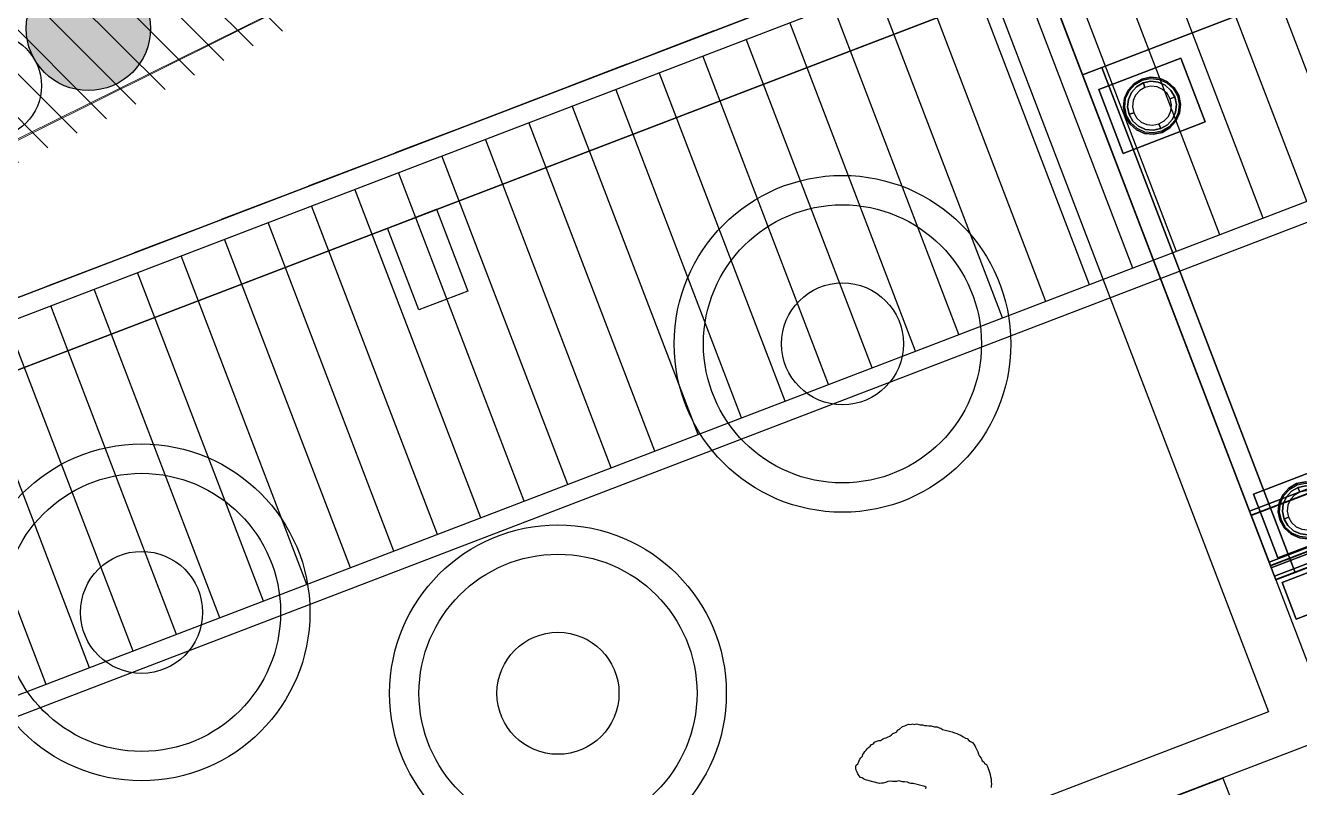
# Model space of a CAD drawing. Header units: millimetres. Extents: x 8159 to 14952, y 6817 to 11888.
# Drawn here: x 9388.5 to 9518.9, y 8596.1 to 8674 of the extents above; entities that cross this region are included whole.
import ezdxf

# ---------------------------------------------------------------- set-up
doc = ezdxf.new("R2010")
doc.units = ezdxf.units.MM
doc.header["$LTSCALE"] = 5
doc.linetypes.add('DASHED', pattern=[19.049999999999997, 12.7, -6.35])
for name, color, linetype in [('200-EquipBorder-2d', 9, 'Continuous'), ('200-EquipInternal-2d', 252, 'Continuous'), ('200-EquipSteel-3d', 9, 'Continuous'), ('600-User-2D', 7, 'Continuous'), ('MUTFAK SU TESİSAT PLANI', 150, 'Continuous')]:
    doc.layers.add(name, color=color, linetype=linetype)
doc.layers.add('200-InsPoint-3D', color=3, linetype='Continuous', plot=False)
for name, color, linetype, lineweight in [('3-YANGIN-DOLABI', 7, 'Continuous', 0), ('A-DUVAR', 5, 'Continuous', 18), ('anted', 10, 'Continuous', 0), ('FIBROBETON', 1, 'Continuous', 18), ('kesit', 7, 'Continuous', 0), ('SİYAH', 253, 'Continuous', 5), ('YAZI', 250, 'Continuous', 30)]:
    doc.layers.add(name, color=color, linetype=linetype, lineweight=lineweight)

# ---------------------------------------------------------------- blocks, each defined once
blk = doc.blocks.new('A$C23C11219')
at = {"layer": 'FIBROBETON'}
blk.add_lwpolyline([(4170.990747755426, 707.80850754319), (4330.647340640495, -537.5282950992986, 0.0791181024765921), (6057.442217657468, 175.6914482803604), (5734.14981339181, 708.9886360769177, 0.2883040703584448), (5090.272659662144, 1000.52753596257, -0.0322071867154459)], format="xyb", close=True, dxfattribs=at)
blk.add_lwpolyline([(5230.127074738279, -294.657206241347, 0.0197769569985368), (5660.436946877851, -97.53948141619915, 0.0197769569985368)], format="xyb", dxfattribs=at)
blk = doc.blocks.new('ELECTROLUX-MC-CRUSCOTTO400')
at = {"layer": '200-EquipBorder-2d'}
for p, q in [((0, 1.818989403545856e-12), (4.547473508864641e-13, -75.00000000000011)), ((400, 1.818989403545856e-12), (400, -75.00000000000011)), ((4.547473508864641e-13, -75.00000000000011), (400, -75.00000000000011))]:
    blk.add_line(p, q, dxfattribs=at)
at = {"layer": '200-EquipSteel-3d'}
for points in [[(0, -55.83416219630817, 654.4063193853654), (0, 0, 660.5434879999993), (400, 0, 660.5434879999993), (400, -55.83416219630817, 654.4063193853654)], [(0, 0, 660.5434879999993), (0, -4.18367562815547e-11, 900), (400, -4.18367562815547e-11, 900), (400, 0, 660.5434879999993)], [(0, -4.18367562815547e-11, 900), (0, -62, 900), (400, -62, 900), (400, -4.18367562815547e-11, 900)], [(0, -4.32163260616835, 810.2592501874678), (0, -59.37208925462801, 692.2032239160926), (400, -59.37208925462801, 692.2032239160926), (400, -4.32163260616835, 810.2592501874678)], [(0, -71.19238300000143, 877.8076169999986), (0, -4.819641000000047, 813.0835569999999), (400, -4.819641000000047, 813.0835569999999), (400, -71.19238300000143, 877.8076169999986)], [(0, -59.70001199999933, 690.7240599999986), (0, -59.70001199999933, 657.8871459999991), (400, -59.70001199999933, 657.8871459999991), (400, -59.70001199999933, 690.7240599999986)], [(0, -74.75020401453799, 884.463828696431), (0, -71.19238300000143, 877.8076169999986), (400, -71.19238300000143, 877.8076169999986), (400, -74.75020401453799, 884.463828696431)]]:
    blk.add_3dface(points, dxfattribs=at)
for points, invisible_edges in [([(0, -4.115606961040839, 811.7516387437452), (0, -4.101367284163189, 810.9892576476772), (400, -4.101367284163189, 810.9892576476772), (400, -4.115606961040839, 811.7516387437452)], 10), ([(0, -4.101367284163189, 810.9892576476772), (0, -4.32163260616835, 810.2592501874678), (400, -4.32163260616835, 810.2592501874678), (400, -4.101367284163189, 810.9892576476772)], 8), ([(0, -4.36297915197315, 812.472911717863), (0, -4.115606961040839, 811.7516387437452), (400, -4.115606961040839, 811.7516387437452), (400, -4.36297915197315, 812.472911717863)], 10), ([(0, -4.819641000000047, 813.0835569999999), (0, -4.36297915197315, 812.472911717863), (400, -4.36297915197315, 812.472911717863), (400, -4.819641000000047, 813.0835569999999)], 2), ([(0, -57.28157134959497, 654.5584481504933), (0, -55.83416219630817, 654.4063193853654), (400, -55.83416219630817, 654.4063193853654), (400, -57.28157134959497, 654.5584481504933)], 8), ([(0, -58.54196905416177, 655.2861390495161), (0, -57.28157134959497, 654.5584481504933), (400, -57.28157134959497, 654.5584481504933), (400, -58.54196905416177, 655.2861390495161)], 10), ([(0, -59.39742108311407, 656.46356770738), (0, -58.54196905416177, 655.2861390495161), (400, -58.54196905416177, 655.2861390495161), (400, -59.39742108311407, 656.46356770738)], 10), ([(0, -59.37208925462801, 692.2032239160926), (0, -59.51426750592418, 691.8490981443324), (400, -59.51426750592418, 691.8490981443324), (400, -59.37208925462801, 692.2032239160926)], 2), ([(0, -59.70001199999933, 657.8871459999991), (0, -59.39742108311407, 656.46356770738), (400, -59.39742108311407, 656.46356770738), (400, -59.70001199999933, 657.8871459999991)], 2), ([(0, -59.51426750592418, 691.8490981443324), (0, -59.61704809653997, 691.4815986646606), (400, -59.61704809653997, 691.4815986646606), (400, -59.51426750592418, 691.8490981443324)], 10), ([(0, -59.61704809653997, 691.4815986646606), (0, -59.67920923819781, 691.1050940699554), (400, -59.67920923819781, 691.1050940699554), (400, -59.61704809653997, 691.4815986646606)], 10), ([(0, -59.67920923819781, 691.1050940699554), (0, -59.70001199999933, 690.7240599999986), (400, -59.70001199999933, 690.7240599999986), (400, -59.67920923819781, 691.1050940699554)], 8), ([(0, -62, 900), (0, -69.22241128422957, 897.8091052602566), (400, -69.22241128422957, 897.8091052602566), (400, -62, 900)], 2), ([(0, -69.22241128422957, 897.8091052602566), (0, -74.0104305547053, 891.974885862192), (400, -74.0104305547053, 891.974885862192), (400, -69.22241128422957, 897.8091052602566)], 10), ([(0, -74.0104305547053, 891.974885862192), (0, -74.75020401453799, 884.463828696431), (400, -74.75020401453799, 884.463828696431), (400, -74.0104305547053, 891.974885862192)], 8)]:
    blk.add_3dface(points, dxfattribs=dict(at, invisible_edges=invisible_edges))
at = {"layer": '200-InsPoint-3D'}
for p in [(4.547473508864641e-13, -75.00000000000011), (400, -75.00000000000011)]:
    blk.add_point(p, dxfattribs=at)
blk = doc.blocks.new('ELECTROLUX-MC7-WORKTOP-400')
at = {"layer": '200-EquipSteel-3d'}
blk.add_3dface([(400, -80.49999999999932, 900), (0, -80.50000000000023, 900), (0, -655.0000000000423, 900), (400, -654.9999999999984, 900)], dxfattribs=at)
blk = doc.blocks.new('ELECTROLUX-MC7-BODY400X250')
at = {"layer": '200-EquipBorder-2d'}
for p, q in [((0, 0), (400, 0)), ((0, -654.9999999999982), (4.547473508864641e-13, 0)), ((400, 0), (400, -654.9999999999982))]:
    blk.add_line(p, q, dxfattribs=at)
at = {"layer": '200-EquipInternal-2d'}
blk.add_line((0, -79.99999999999999), (400, -79.99999999999999), dxfattribs=at)
at = {"layer": '200-EquipSteel-3d'}
for points, invisible_edges in [([(0, -0.3425420181381131, 912.2220874278304), (0, 2.524354896707238e-29, 910.5000119999986), (400, 2.524354896707238e-29, 910.5000119999986), (400, -0.3425420181381131, 912.2220874278304)], 8), ([(0, 2.524354896707238e-29, 902.7000123926991), (0, -0.1323898248962507, 901.8110044044948), (400, -0.1323898248962507, 901.8110044044948), (400, 2.524354896707238e-29, 902.7000123926991)], 2), ([(0, -0.1323898248962507, 901.8110044044948), (0, -0.5428980701189583, 901.0114137283165), (400, -0.5428980701189583, 901.0114137283165), (400, -0.1323898248962507, 901.8110044044948)], 10), ([(0, -1.318019332345335, 913.6819925010453), (0, -0.3425420181381131, 912.2220874278304), (400, -0.3425420181381131, 912.2220874278304), (400, -1.318019332345335, 913.6819925010453)], 10), ([(0, -0.5428980701189583, 901.0114137283165), (0, -1.188157251656579, 900.3857118364634), (400, -1.188157251656579, 900.3857118364634), (400, -0.5428980701189583, 901.0114137283165)], 10), ([(0, -1.188157251656579, 900.3857118364634), (0, -2, 899.9999999999982), (400, -2, 899.9999999999982), (400, -1.188157251656579, 900.3857118364634)], 8), ([(0, -2.77792435448456, 914.6574698916929), (0, -1.318019332345335, 913.6819925010453), (400, -1.318019332345335, 913.6819925010453), (400, -2.77792435448456, 914.6574698916929)], 10), ([(0, -654.9999999999982, 650), (0, -654.9999999999982, 900), (0, -2, 900), (0, -102, 724)], 12), ([(0, -2, 900), (0, -2, 724), (0, -102, 724)], 8), ([(0, -4.499999764380846, 915.0000119999986), (0, -2.77792435448456, 914.6574698916929), (400, -2.77792435448456, 914.6574698916929), (400, -4.499999764380846, 915.0000119999986)], 2), ([(400, -654.9999999999982, 650), (400, -102, 724), (400, -2, 900), (400, -654.9999999999982, 900)], 3), ([(400, -2, 900), (400, -2, 724), (400, -102, 724)], 8), ([(0, -71.604758878008, 914.5813494288107), (0, -69.5, 915.0000119999986), (400, -69.5, 915.0000119999986), (400, -71.604758878008, 914.5813494288107)], 8), ([(0, -73.38908729652601, 913.3890992965246), (0, -71.604758878008, 914.5813494288107), (400, -71.604758878008, 914.5813494288107), (400, -73.38908729652601, 913.3890992965246)], 10), ([(0, -74.58133742881208, 911.6047708780065), (0, -73.38908729652601, 913.3890992965246), (400, -73.38908729652601, 913.3890992965246), (400, -74.58133742881208, 911.6047708780065)], 10), ([(0, -75, 909.5000119999986), (0, -74.58133742881208, 911.6047708780065), (400, -74.58133742881208, 911.6047708780065), (400, -75, 909.5000119999986)], 2), ([(0, -75.45240496167797, 903.5858482888151), (0, -75, 905.7000119999993), (400, -75, 905.7000119999993), (400, -75.45240496167797, 903.5858482888151)], 8), ([(0, -76.6407967872088, 901.7797244514078), (0, -75.45240496167797, 903.5858482888151), (400, -75.45240496167797, 903.5858482888151), (400, -76.6407967872088, 901.7797244514078)], 10), ([(0, -78.40333745722175, 900.5276027186719), (0, -76.6407967872088, 901.7797244514078), (400, -76.6407967872088, 901.7797244514078), (400, -78.40333745722175, 900.5276027186719)], 10), ([(0, -80.5, 900), (0, -78.40333745722175, 900.5276027186719), (400, -78.40333745722175, 900.5276027186719), (400, -80.5, 900)], 2), ([(0, -102, 724), (0, -654.9999999999982, 650), (0, -102, 650)], 1), ([(400, -102, 724), (400, -654.9999999999982, 650), (400, -102, 650)], 1)]:
    blk.add_3dface(points, dxfattribs=dict(at, invisible_edges=invisible_edges))
for points in [[(0, 2.524354896707238e-29, 910.5000119999986), (0, 2.524354896707238e-29, 902.7000123926991), (400, 2.524354896707238e-29, 902.7000123926991), (400, 2.524354896707238e-29, 910.5000119999986)], [(0, -2, 724), (0, -2, 900), (400, -2, 900), (400, -2, 724)], [(0, -2, 724), (0, -102, 724), (400, -102, 724), (400, -2, 724)], [(0, -69.5, 915.0000119999986), (0, -4.499999764380846, 915.0000119999986), (400, -4.499999764380846, 915.0000119999986), (400, -69.5, 915.0000119999986)], [(0, -75, 905.7000119999993), (0, -75, 909.5000119999986), (400, -75, 909.5000119999986), (400, -75, 905.7000119999993)], [(0, -654.9999999999982, 650), (0, -102, 650), (400, -102, 650), (400, -654.9999999999982, 650)], [(0, -102, 650), (400, -102, 650), (400, -102, 724), (0, -102, 724)], [(0, -654.9999999999982, 650), (400, -654.9999999999982, 650), (400, -654.9999999999982, 900), (0, -654.9999999999982, 900)]]:
    blk.add_3dface(points, dxfattribs=at)
at = {"layer": '200-InsPoint-3D'}
for p in [(0, 0), (400, 0)]:
    blk.add_point(p, dxfattribs=at)
blk = doc.blocks.new('E7WTNDN000')
for name, p in [('ELECTROLUX-MC7-BODY400X250', (0, -2.273736754432321e-13)), ('ELECTROLUX-MC7-WORKTOP-400', (0, 0)), ('ELECTROLUX-MC-CRUSCOTTO400', (0, -655.0000000000005))]:
    blk.add_blockref(name, p)
blk = doc.blocks.new('PQ-MC-LEG200')
at = {"layer": '200-EquipSteel-3d'}
for points in [[(-45, -35, 197.9999879999996), (-45, 35, 197.9999879999996), (45, 35, 197.9999879999996), (45, -35, 197.9999879999996)], [(-45, -35, 199.9999879999996), (45, -35, 199.9999879999996), (45, 35, 199.9999879999996), (-45, 35, 199.9999879999996)], [(-45, 35, 197.9999879999996), (-45, 35, 199.9999879999996), (45, 35, 199.9999879999996), (45, 35, 197.9999879999996)], [(-45, -35, 197.9999879999996), (-45, -35, 199.9999879999996), (-45, 35, 199.9999879999996), (-45, 35, 197.9999879999996)], [(45, -35, 197.9999879999996), (45, 35, 197.9999879999996), (45, 35, 199.9999879999996), (45, -35, 199.9999879999996)], [(-45, -35, 197.9999879999996), (45, -35, 197.9999879999996), (45, -35, 199.9999879999996), (-45, -35, 199.9999879999996)]]:
    blk.add_3dface(points, dxfattribs=at)
for points, invisible_edges in [([(-17.19271862955475, 23.66374708546721, 197.9999879999996), (-17.19271862955475, 23.66374708546721, 70.99999999999997), (-9.038747085467094, 27.81840310163318, 70.99999999999997), (-9.038747085467094, 27.81840310163318, 197.9999879999996)], 5), ([(-17.19271862955475, 23.66374708546721, 70.99999999999997), (-16.40523571118138, 22.57986983393812, 65.99999999999997), (-8.624742815015907, 26.54422897414497, 65.99999999999997), (-9.038747085467094, 27.81840310163318, 70.99999999999997)], 5), ([(-9.038747085467094, 27.81840310163318, 197.9999879999996), (-9.038747085467094, 27.81840310163318, 70.99999999999997), (0, 29.25, 70.99999999999997), (0, 29.25, 197.9999879999996)], 1), ([(-9.038747085467094, 27.81840310163318, 70.99999999999997), (-8.624742815015907, 26.54422897414497, 65.99999999999997), (0, 27.91025403784442, 65.99999999999997), (0, 29.25, 70.99999999999997)], 1), ([(0, 29.25, 197.9999879999996), (0, 29.25, 70.99999999999997), (9.038747085467094, 27.81840310163318, 70.99999999999997), (9.038747085467094, 27.81840310163318, 197.9999879999996)], 4), ([(0, 29.25, 70.99999999999997), (0, 27.91025403784442, 65.99999999999997), (8.624742815015907, 26.54422897414497, 65.99999999999997), (9.038747085467094, 27.81840310163318, 70.99999999999997)], 4), ([(9.038747085467094, 27.81840310163318, 70.99999999999997), (8.624742815015907, 26.54422897414497, 65.99999999999997), (16.40523571118138, 22.57986983393812, 65.99999999999997), (17.19271862955475, 23.66374708546721, 70.99999999999997)], 5), ([(9.038747085467094, 27.81840310163318, 197.9999879999996), (9.038747085467094, 27.81840310163318, 70.99999999999997), (17.19271862955475, 23.66374708546721, 70.99999999999997), (17.19271862955475, 23.66374708546721, 197.9999879999996)], 5), ([(-27.81840310163307, 9.038747085467094, 197.9999879999996), (-27.81840310163307, 9.038747085467094, 70.99999999999997), (-23.66374708546709, 17.19271862955475, 70.99999999999997), (-23.66374708546709, 17.19271862955475, 197.9999879999996)], 5), ([(-27.81840310163307, 9.038747085467094, 70.99999999999997), (-26.54422897414497, 8.624742815015907, 65.99999999999997), (-22.57986983393812, 16.40523571118138, 65.99999999999997), (-23.66374708546709, 17.19271862955475, 70.99999999999997)], 5), ([(-20.22542485937356, 14.69463130731174, 65.99999999999997), (-20.22542485937356, 14.69463130731174, 4.999999999999972), (-23.77641290737893, 7.725424859373561, 4.999999999999972), (-23.77641290737893, 7.725424859373561, 65.99999999999997)], 5), ([(-20.22542485937356, 14.69463130731174, 4.999999999999972), (-19.04064690158748, 13.83383973473667, 1.464466094067236), (-22.38362288572307, 7.272879948620925, 1.464466094067236), (-23.77641290737893, 7.725424859373561, 4.999999999999972)], 7), ([(-23.66374708546709, 17.19271862955475, 197.9999879999996), (-23.66374708546709, 17.19271862955475, 70.99999999999997), (-17.19271862955475, 23.66374708546721, 70.99999999999997), (-17.19271862955475, 23.66374708546721, 197.9999879999996)], 5), ([(-23.66374708546709, 17.19271862955475, 70.99999999999997), (-22.57986983393812, 16.40523571118138, 65.99999999999997), (-16.40523571118138, 22.57986983393812, 65.99999999999997), (-17.19271862955475, 23.66374708546721, 70.99999999999997)], 5), ([(-19.04064690158748, 13.83383973473667, 1.464466094067236), (-16.18033988749903, 11.75570504584948), (-19.02113032590296, 6.180339887498917), (-22.38362288572307, 7.272879948620925, 1.464466094067236)], 13), ([(-14.69463130731174, 20.22542485937367, 65.99999999999997), (-14.69463130731174, 20.22542485937367, 4.999999999999972), (-20.22542485937356, 14.69463130731174, 4.999999999999972), (-20.22542485937356, 14.69463130731174, 65.99999999999997)], 5), ([(-14.69463130731174, 20.22542485937367, 4.999999999999972), (-13.83383973473656, 19.04064690158737, 1.464466094067236), (-19.04064690158748, 13.83383973473667, 1.464466094067236), (-20.22542485937356, 14.69463130731174, 4.999999999999972)], 7), ([(-13.83383973473656, 19.04064690158737, 1.464466094067236), (-11.75570504584948, 16.18033988749892), (-16.18033988749903, 11.75570504584948), (-19.04064690158748, 13.83383973473667, 1.464466094067236)], 13), ([(-7.725424859373561, 23.77641290737881, 65.99999999999997), (-7.725424859373561, 23.77641290737881, 4.999999999999972), (-14.69463130731174, 20.22542485937367, 4.999999999999972), (-14.69463130731174, 20.22542485937367, 65.99999999999997)], 5), ([(-7.725424859373561, 23.77641290737881, 4.999999999999972), (-7.272879948620812, 22.38362288572284, 1.464466094067236), (-13.83383973473656, 19.04064690158737, 1.464466094067236), (-14.69463130731174, 20.22542485937367, 4.999999999999972)], 7), ([(-7.272879948620812, 22.38362288572284, 1.464466094067236), (-6.180339887499031, 19.02113032590307), (-11.75570504584948, 16.18033988749892), (-13.83383973473656, 19.04064690158737, 1.464466094067236)], 13), ([(0, 25, 65.99999999999997), (0, 25, 4.999999999999972), (-7.725424859373561, 23.77641290737881, 4.999999999999972), (-7.725424859373561, 23.77641290737881, 65.99999999999997)], 4), ([(0, 25, 4.999999999999972), (0, 23.53553390593265, 1.464466094067236), (-7.272879948620812, 22.38362288572284, 1.464466094067236), (-7.725424859373561, 23.77641290737881, 4.999999999999972)], 6), ([(0, 23.53553390593265, 1.464466094067236), (0, 20), (-6.180339887499031, 19.02113032590307), (-7.272879948620812, 22.38362288572284, 1.464466094067236)], 12), ([(7.725424859373561, 23.77641290737881, 65.99999999999997), (7.725424859373561, 23.77641290737881, 4.999999999999972), (0, 25, 4.999999999999972), (0, 25, 65.99999999999997)], 1), ([(7.725424859373561, 23.77641290737881, 4.999999999999972), (7.272879948620812, 22.38362288572284, 1.464466094067236), (0, 23.53553390593265, 1.464466094067236), (0, 25, 4.999999999999972)], 3), ([(7.272879948620812, 22.38362288572284, 1.464466094067236), (6.180339887499031, 19.02113032590307), (0, 20), (0, 23.53553390593265, 1.464466094067236)], 9), ([(13.83383973473656, 19.04064690158737, 1.464466094067236), (11.75570504584948, 16.18033988749892), (6.180339887499031, 19.02113032590307), (7.272879948620812, 22.38362288572284, 1.464466094067236)], 13), ([(14.69463130731174, 20.22542485937367, 4.999999999999972), (13.83383973473656, 19.04064690158737, 1.464466094067236), (7.272879948620812, 22.38362288572284, 1.464466094067236), (7.725424859373561, 23.77641290737881, 4.999999999999972)], 7), ([(14.69463130731174, 20.22542485937367, 65.99999999999997), (14.69463130731174, 20.22542485937367, 4.999999999999972), (7.725424859373561, 23.77641290737881, 4.999999999999972), (7.725424859373561, 23.77641290737881, 65.99999999999997)], 5), ([(19.04064690158748, 13.83383973473667, 1.464466094067236), (16.18033988749903, 11.75570504584948), (11.75570504584948, 16.18033988749892), (13.83383973473656, 19.04064690158737, 1.464466094067236)], 13), ([(20.22542485937356, 14.69463130731174, 4.999999999999972), (19.04064690158748, 13.83383973473667, 1.464466094067236), (13.83383973473656, 19.04064690158737, 1.464466094067236), (14.69463130731174, 20.22542485937367, 4.999999999999972)], 7), ([(20.22542485937356, 14.69463130731174, 65.99999999999997), (20.22542485937356, 14.69463130731174, 4.999999999999972), (14.69463130731174, 20.22542485937367, 4.999999999999972), (14.69463130731174, 20.22542485937367, 65.99999999999997)], 5), ([(22.38362288572307, 7.272879948620925, 1.464466094067236), (19.02113032590296, 6.180339887498917), (16.18033988749903, 11.75570504584948), (19.04064690158748, 13.83383973473667, 1.464466094067236)], 13), ([(17.19271862955475, 23.66374708546721, 70.99999999999997), (16.40523571118138, 22.57986983393812, 65.99999999999997), (22.57986983393812, 16.40523571118138, 65.99999999999997), (23.66374708546709, 17.19271862955475, 70.99999999999997)], 5), ([(17.19271862955475, 23.66374708546721, 197.9999879999996), (17.19271862955475, 23.66374708546721, 70.99999999999997), (23.66374708546709, 17.19271862955475, 70.99999999999997), (23.66374708546709, 17.19271862955475, 197.9999879999996)], 5), ([(23.77641290737893, 7.725424859373561, 4.999999999999972), (22.38362288572307, 7.272879948620925, 1.464466094067236), (19.04064690158748, 13.83383973473667, 1.464466094067236), (20.22542485937356, 14.69463130731174, 4.999999999999972)], 7), ([(23.77641290737893, 7.725424859373675, 65.99999999999997), (23.77641290737893, 7.725424859373561, 4.999999999999972), (20.22542485937356, 14.69463130731174, 4.999999999999972), (20.22542485937356, 14.69463130731174, 65.99999999999997)], 5), ([(23.66374708546709, 17.19271862955475, 70.99999999999997), (22.57986983393812, 16.40523571118138, 65.99999999999997), (26.54422897414497, 8.624742815015907, 65.99999999999997), (27.81840310163307, 9.038747085467207, 70.99999999999997)], 5), ([(23.66374708546709, 17.19271862955475, 197.9999879999996), (23.66374708546709, 17.19271862955475, 70.99999999999997), (27.81840310163307, 9.038747085467207, 70.99999999999997), (27.81840310163307, 9.038747085467207, 197.9999879999996)], 5), ([(-29.25, 0, 197.9999879999996), (-29.25, 0, 70.99999999999997), (-27.81840310163307, 9.038747085467094, 70.99999999999997), (-27.81840310163307, 9.038747085467094, 197.9999879999996)], 4), ([(-29.25, 0, 70.99999999999997), (-27.91025403784442, 0, 65.99999999999997), (-26.54422897414497, 8.624742815015907, 65.99999999999997), (-27.81840310163307, 9.038747085467094, 70.99999999999997)], 4), ([(-27.81840310163307, -9.038747085467321, 197.9999879999996), (-27.81840310163307, -9.038747085467321, 70.99999999999997), (-29.25, 0, 70.99999999999997), (-29.25, 0, 197.9999879999996)], 1), ([(-27.81840310163307, -9.038747085467321, 70.99999999999997), (-26.54422897414497, -8.624742815015907, 65.99999999999997), (-27.91025403784442, 0, 65.99999999999997), (-29.25, 0, 70.99999999999997)], 1), ([(-23.77641290737893, 7.725424859373561, 65.99999999999997), (-23.77641290737893, 7.725424859373561, 4.999999999999972), (-25, 0, 4.999999999999972), (-25, 0, 65.99999999999997)], 1), ([(-23.77641290737893, 7.725424859373561, 4.999999999999972), (-22.38362288572307, 7.272879948620925, 1.464466094067236), (-23.53553390593288, 0, 1.464466094067236), (-25, 0, 4.999999999999972)], 3), ([(-25, 0, 65.99999999999997), (-25, 0, 4.999999999999972), (-23.77641290737893, -7.725424859373788, 4.999999999999972), (-23.77641290737893, -7.725424859373788, 65.99999999999997)], 4), ([(-25, 0, 4.999999999999972), (-23.53553390593288, 0, 1.464466094067236), (-22.38362288572307, -7.272879948621039, 1.464466094067236), (-23.77641290737893, -7.725424859373788, 4.999999999999972)], 6), ([(-22.38362288572307, 7.272879948620925, 1.464466094067236), (-19.02113032590296, 6.180339887498917), (-20, 0), (-23.53553390593288, 0, 1.464466094067236)], 9), ([(-23.53553390593288, 0, 1.464466094067236), (-20, 0), (-19.02113032590296, -6.180339887499031), (-22.38362288572307, -7.272879948621039, 1.464466094067236)], 12), ([(23.53553390593288, 0, 1.464466094067236), (20, 0), (19.02113032590296, 6.180339887498917), (22.38362288572307, 7.272879948620925, 1.464466094067236)], 12), ([(22.38362288572307, -7.272879948621039, 1.464466094067236), (19.02113032590296, -6.180339887499031), (20, 0), (23.53553390593288, 0, 1.464466094067236)], 9), ([(25, 0, 4.999999999999972), (23.53553390593288, 0, 1.464466094067236), (22.38362288572307, 7.272879948620925, 1.464466094067236), (23.77641290737893, 7.725424859373561, 4.999999999999972)], 6), ([(23.77641290737893, -7.725424859373788, 4.999999999999972), (22.38362288572307, -7.272879948621039, 1.464466094067236), (23.53553390593288, 0, 1.464466094067236), (25, 0, 4.999999999999972)], 3), ([(25, 0, 65.99999999999997), (25, 0, 4.999999999999972), (23.77641290737893, 7.725424859373561, 4.999999999999972), (23.77641290737893, 7.725424859373675, 65.99999999999997)], 4), ([(23.77641290737893, -7.725424859373788, 65.99999999999997), (23.77641290737893, -7.725424859373788, 4.999999999999972), (25, 0, 4.999999999999972), (25, 0, 65.99999999999997)], 1), ([(27.81840310163307, 9.038747085467207, 70.99999999999997), (26.54422897414497, 8.624742815015907, 65.99999999999997), (27.91025403784442, 0, 65.99999999999997), (29.25, 0, 70.99999999999997)], 1), ([(29.25, 0, 70.99999999999997), (27.91025403784442, 0, 65.99999999999997), (26.54422897414497, -8.624742815015907, 65.99999999999997), (27.81840310163307, -9.038747085467207, 70.99999999999997)], 4), ([(27.81840310163307, 9.038747085467207, 197.9999879999996), (27.81840310163307, 9.038747085467207, 70.99999999999997), (29.25, 0, 70.99999999999997), (29.25, 0, 197.9999879999996)], 1), ([(29.25, 0, 197.9999879999996), (29.25, 0, 70.99999999999997), (27.81840310163307, -9.038747085467207, 70.99999999999997), (27.81840310163307, -9.038747085467207, 197.9999879999996)], 4), ([(-23.66374708546709, -17.19271862955486, 70.99999999999997), (-22.57986983393812, -16.40523571118138, 65.99999999999997), (-26.54422897414497, -8.624742815015907, 65.99999999999997), (-27.81840310163307, -9.038747085467321, 70.99999999999997)], 5), ([(-23.66374708546709, -17.19271862955486, 197.9999879999996), (-23.66374708546709, -17.19271862955486, 70.99999999999997), (-27.81840310163307, -9.038747085467321, 70.99999999999997), (-27.81840310163307, -9.038747085467321, 197.9999879999996)], 5), ([(-23.77641290737893, -7.725424859373788, 4.999999999999972), (-22.38362288572307, -7.272879948621039, 1.464466094067236), (-19.04064690158748, -13.83383973473678, 1.464466094067236), (-20.22542485937356, -14.69463130731185, 4.999999999999972)], 7), ([(-23.77641290737893, -7.725424859373788, 65.99999999999997), (-23.77641290737893, -7.725424859373788, 4.999999999999972), (-20.22542485937356, -14.69463130731185, 4.999999999999972), (-20.22542485937356, -14.69463130731197, 65.99999999999997)], 5), ([(-22.38362288572307, -7.272879948621039, 1.464466094067236), (-19.02113032590296, -6.180339887499031), (-16.18033988749903, -11.75570504584948), (-19.04064690158748, -13.83383973473678, 1.464466094067236)], 13), ([(-19.04064690158748, -13.83383973473678, 1.464466094067236), (-16.18033988749903, -11.75570504584948), (-11.75570504584948, -16.18033988749903), (-13.83383973473656, -19.04064690158748, 1.464466094067236)], 13), ([(13.83383973473656, -19.04064690158748, 1.464466094067236), (11.75570504584948, -16.18033988749903), (16.18033988749903, -11.75570504584948), (19.04064690158748, -13.83383973473678, 1.464466094067236)], 13), ([(19.04064690158748, -13.83383973473678, 1.464466094067236), (16.18033988749903, -11.75570504584948), (19.02113032590296, -6.180339887499031), (22.38362288572307, -7.272879948621039, 1.464466094067236)], 13), ([(20.22542485937356, -14.69463130731185, 4.999999999999972), (19.04064690158748, -13.83383973473678, 1.464466094067236), (22.38362288572307, -7.272879948621039, 1.464466094067236), (23.77641290737893, -7.725424859373788, 4.999999999999972)], 7), ([(20.22542485937356, -14.69463130731197, 65.99999999999997), (20.22542485937356, -14.69463130731185, 4.999999999999972), (23.77641290737893, -7.725424859373788, 4.999999999999972), (23.77641290737893, -7.725424859373788, 65.99999999999997)], 5), ([(27.81840310163307, -9.038747085467207, 70.99999999999997), (26.54422897414497, -8.624742815015907, 65.99999999999997), (22.57986983393812, -16.40523571118138, 65.99999999999997), (23.66374708546709, -17.19271862955486, 70.99999999999997)], 5), ([(27.81840310163307, -9.038747085467207, 197.9999879999996), (27.81840310163307, -9.038747085467207, 70.99999999999997), (23.66374708546709, -17.19271862955486, 70.99999999999997), (23.66374708546709, -17.19271862955486, 197.9999879999996)], 5), ([(-17.19271862955475, -23.66374708546732, 70.99999999999997), (-16.40523571118138, -22.57986983393812, 65.99999999999997), (-22.57986983393812, -16.40523571118138, 65.99999999999997), (-23.66374708546709, -17.19271862955486, 70.99999999999997)], 5), ([(-17.19271862955475, -23.66374708546732, 197.9999879999996), (-17.19271862955475, -23.66374708546732, 70.99999999999997), (-23.66374708546709, -17.19271862955486, 70.99999999999997), (-23.66374708546709, -17.19271862955486, 197.9999879999996)], 5), ([(-20.22542485937356, -14.69463130731185, 4.999999999999972), (-19.04064690158748, -13.83383973473678, 1.464466094067236), (-13.83383973473656, -19.04064690158748, 1.464466094067236), (-14.69463130731174, -20.22542485937379, 4.999999999999972)], 7), ([(-20.22542485937356, -14.69463130731197, 65.99999999999997), (-20.22542485937356, -14.69463130731185, 4.999999999999972), (-14.69463130731174, -20.22542485937379, 4.999999999999972), (-14.69463130731174, -20.22542485937379, 65.99999999999997)], 5), ([(-9.038747085467094, -27.81840310163329, 70.99999999999997), (-8.624742815015907, -26.54422897414508, 65.99999999999997), (-16.40523571118138, -22.57986983393812, 65.99999999999997), (-17.19271862955475, -23.66374708546732, 70.99999999999997)], 5), ([(-9.038747085467094, -27.81840310163329, 197.9999879999996), (-9.038747085467094, -27.81840310163329, 70.99999999999997), (-17.19271862955475, -23.66374708546732, 70.99999999999997), (-17.19271862955475, -23.66374708546732, 197.9999879999996)], 5), ([(-14.69463130731174, -20.22542485937379, 4.999999999999972), (-13.83383973473656, -19.04064690158748, 1.464466094067236), (-7.272879948620812, -22.38362288572296, 1.464466094067236), (-7.725424859373561, -23.77641290737893, 4.999999999999972)], 7), ([(-14.69463130731174, -20.22542485937379, 65.99999999999997), (-14.69463130731174, -20.22542485937379, 4.999999999999972), (-7.725424859373561, -23.77641290737893, 4.999999999999972), (-7.725424859373561, -23.77641290737893, 65.99999999999997)], 5), ([(-13.83383973473656, -19.04064690158748, 1.464466094067236), (-11.75570504584948, -16.18033988749903), (-6.180339887499031, -19.02113032590319), (-7.272879948620812, -22.38362288572296, 1.464466094067236)], 13), ([(-7.725424859373561, -23.77641290737893, 4.999999999999972), (-7.272879948620812, -22.38362288572296, 1.464466094067236), (0, -23.53553390593288, 1.464466094067236), (0, -25.00000000000011, 4.999999999999972)], 3), ([(-7.725424859373561, -23.77641290737893, 65.99999999999997), (-7.725424859373561, -23.77641290737893, 4.999999999999972), (0, -25.00000000000011, 4.999999999999972), (0, -25.00000000000011, 65.99999999999997)], 1), ([(-7.272879948620812, -22.38362288572296, 1.464466094067236), (-6.180339887499031, -19.02113032590319), (0, -20.00000000000011), (0, -23.53553390593288, 1.464466094067236)], 9), ([(0, -23.53553390593288, 1.464466094067236), (0, -20.00000000000011), (6.180339887499031, -19.02113032590319), (7.272879948620812, -22.38362288572296, 1.464466094067236)], 12), ([(0, -25.00000000000011, 4.999999999999972), (0, -23.53553390593288, 1.464466094067236), (7.272879948620812, -22.38362288572296, 1.464466094067236), (7.725424859373561, -23.77641290737893, 4.999999999999972)], 6), ([(0, -25.00000000000011, 65.99999999999997), (0, -25.00000000000011, 4.999999999999972), (7.725424859373561, -23.77641290737893, 4.999999999999972), (7.725424859373561, -23.77641290737893, 65.99999999999997)], 4), ([(7.272879948620812, -22.38362288572296, 1.464466094067236), (6.180339887499031, -19.02113032590319), (11.75570504584948, -16.18033988749903), (13.83383973473656, -19.04064690158748, 1.464466094067236)], 13), ([(7.725424859373561, -23.77641290737893, 4.999999999999972), (7.272879948620812, -22.38362288572296, 1.464466094067236), (13.83383973473656, -19.04064690158748, 1.464466094067236), (14.69463130731174, -20.22542485937379, 4.999999999999972)], 7), ([(7.725424859373561, -23.77641290737893, 65.99999999999997), (7.725424859373561, -23.77641290737893, 4.999999999999972), (14.69463130731174, -20.22542485937379, 4.999999999999972), (14.69463130731174, -20.22542485937379, 65.99999999999997)], 5), ([(17.19271862955475, -23.66374708546721, 70.99999999999997), (16.40523571118138, -22.57986983393812, 65.99999999999997), (8.624742815015907, -26.54422897414508, 65.99999999999997), (9.038747085467094, -27.81840310163329, 70.99999999999997)], 5), ([(17.19271862955475, -23.66374708546721, 197.9999879999996), (17.19271862955475, -23.66374708546721, 70.99999999999997), (9.038747085467094, -27.81840310163329, 70.99999999999997), (9.038747085467094, -27.81840310163329, 197.9999879999996)], 5), ([(14.69463130731174, -20.22542485937379, 4.999999999999972), (13.83383973473656, -19.04064690158748, 1.464466094067236), (19.04064690158748, -13.83383973473678, 1.464466094067236), (20.22542485937356, -14.69463130731185, 4.999999999999972)], 7), ([(14.69463130731174, -20.22542485937379, 65.99999999999997), (14.69463130731174, -20.22542485937379, 4.999999999999972), (20.22542485937356, -14.69463130731185, 4.999999999999972), (20.22542485937356, -14.69463130731197, 65.99999999999997)], 5), ([(23.66374708546709, -17.19271862955486, 70.99999999999997), (22.57986983393812, -16.40523571118138, 65.99999999999997), (16.40523571118138, -22.57986983393812, 65.99999999999997), (17.19271862955475, -23.66374708546721, 70.99999999999997)], 5), ([(23.66374708546709, -17.19271862955486, 197.9999879999996), (23.66374708546709, -17.19271862955486, 70.99999999999997), (17.19271862955475, -23.66374708546721, 70.99999999999997), (17.19271862955475, -23.66374708546721, 197.9999879999996)], 5), ([(0, -29.25, 70.99999999999997), (0, -27.91025403784442, 65.99999999999997), (-8.624742815015907, -26.54422897414508, 65.99999999999997), (-9.038747085467094, -27.81840310163329, 70.99999999999997)], 4), ([(0, -29.25, 197.9999879999996), (0, -29.25, 70.99999999999997), (-9.038747085467094, -27.81840310163329, 70.99999999999997), (-9.038747085467094, -27.81840310163329, 197.9999879999996)], 4), ([(9.038747085467094, -27.81840310163329, 70.99999999999997), (8.624742815015907, -26.54422897414508, 65.99999999999997), (0, -27.91025403784442, 65.99999999999997), (0, -29.25, 70.99999999999997)], 1), ([(9.038747085467094, -27.81840310163329, 197.9999879999996), (9.038747085467094, -27.81840310163329, 70.99999999999997), (0, -29.25, 70.99999999999997), (0, -29.25, 197.9999879999996)], 1)]:
    blk.add_3dface(points, dxfattribs=dict(at, invisible_edges=invisible_edges))
blk = doc.blocks.new('E7BAPP00RH')
at = {"layer": '200-EquipInternal-2d'}
blk.add_lwpolyline([(-2.273736754432321e-13, -102.0000000000006), (1600, -102.0000000000006), (1600, -655), (-2.273736754432321e-13, -655)], close=True, dxfattribs=at)
at = {"layer": '200-EquipSteel-3d'}
for points, invisible_edges in [([(0, -655, 650), (0, -655, 199.9999879999996), (0, -102, 199.9999879999996), (0, -101.9999999999982, 650.0000000000001)], 8), ([(21, -655, 605), (21, -655, 199.9999879999996), (21, -102, 199.9999879999996), (21, -101.9999999999982, 605)], 8), ([(118.0000000000005, -699.9999999999991, 564.9999879999996), (5, -700.0000000000016, 429.9999879999996), (426.0000000000005, -700.0000000000016, 429.9999879999996), (313.0000000000005, -699.9999999999991, 564.9999879999996)], 5), ([(5, -699.9999999999998, 649.9999879999996), (118.0000000000009, -699.9999999999998, 634.9999879999997), (118.0000000000005, -699.9999999999991, 564.9999879999996), (5, -700.0000000000016, 429.9999879999996)], 5), ([(5.000000000000455, -699.9999999999998, 649.9999879999996), (118.0000000000009, -699.9999999999998, 634.9999879999997), (313, -699.9999999999997, 634.9999879999996), (426.0000000000005, -699.9999999999998, 649.9999879999996)], 5), ([(118.0000000000005, -699.9999999999991, 339.9999879999996), (5, -700.0000000000016, 204.9999879999996), (426.0000000000005, -700.0000000000016, 204.9999879999996), (313.0000000000005, -699.9999999999991, 339.9999879999996)], 5), ([(5, -699.9999999999998, 424.9999879999996), (118.0000000000009, -699.9999999999998, 409.9999879999997), (118.0000000000005, -699.9999999999991, 339.9999879999996), (5, -700.0000000000016, 204.9999879999996)], 5), ([(5.000000000000455, -699.9999999999998, 424.9999879999996), (118.0000000000009, -699.9999999999998, 409.9999879999997), (313, -699.9999999999997, 409.9999879999996), (426.0000000000005, -699.9999999999998, 424.9999879999996)], 5)]:
    blk.add_3dface(points, dxfattribs=dict(at, invisible_edges=invisible_edges))
for points in [[(-9.094947017729282e-13, -101.9999999999982, 199.9999879999992), (21, -101.9999999999989, 199.9999879999996), (21, -101.9999999999982, 650.0000000000001), (0, -101.9999999999982, 650.0000000000001)], [(0, -654.9999999999998, 199.9999879999996), (21, -655, 199.9999879999996), (21, -102, 199.9999879999996), (0, -102, 199.9999879999996)], [(0, -101.9999999999982, 650.0000000000001), (1600, -101.9999999999982, 650.0000000000001), (1599.999999999932, -655, 650), (0, -654.999999999998, 650)], [(21, -101.9999999999982, 650.0000000000001), (1579, -101.9999999999982, 650.0000000000001), (1579, -101.9999999999991, 244.9999879999996), (21, -101.9999999999989, 244.9999879999996)], [(21, -101.9999999999989, 199.9999879999996), (1579, -101.9999999999991, 199.9999879999996), (1579, -101.9999999999991, 244.9999879999996), (21, -101.9999999999989, 244.9999879999996)], [(21, -654.9999999999998, 244.9999879999996), (1579, -654.9999999999999, 244.9999879999996), (1579, -101.9999999999991, 244.9999879999996), (21, -101.9999999999989, 244.9999879999996)], [(21, -655, 199.9999879999996), (1579, -655.0000000000001, 199.9999879999996), (1579, -101.9999999999993, 199.9999879999996), (21, -101.9999999999991, 199.9999879999996)], [(1579, -655, 605), (21, -654.9999999999998, 605), (21, -101.9999999999982, 605), (1579, -101.9999999999982, 605)], [(21, -654.9999999999998, 199.9999879999996), (0, -654.9999999999998, 199.9999879999996), (0, -654.999999999998, 650), (21, -654.9999999999998, 650)], [(5.000000000000455, -659.9999999999998, 429.9999879999996), (5.000000000000455, -659.9999999999998, 649.9999879999996), (426.0000000000005, -659.9999999999998, 649.9999879999996), (426.0000000000005, -659.9999999999998, 429.9999879999996)], [(5, -659.9999999999998, 429.9999879999996), (5, -659.9999999999998, 649.9999879999996), (426.0000000000005, -659.9999999999998, 649.9999879999996), (426.0000000000005, -659.9999999999998, 429.9999879999996)], [(5, -659.9999999999998, 649.9999879999996), (5, -699.9999999999998, 649.9999879999996), (426.0000000000005, -699.9999999999998, 649.9999879999996), (426.0000000000005, -659.9999999999998, 649.9999879999996)], [(5, -700.0000000000016, 429.9999879999996), (5, -659.9999999999998, 429.9999879999996), (426.0000000000005, -659.9999999999998, 429.9999879999996), (426.0000000000005, -700.0000000000016, 429.9999879999996)], [(5.000000000000455, -659.9999999999998, 649.9999879999996), (5.000000000000455, -699.9999999999998, 649.9999879999996), (5.000000000000455, -700.0000000000016, 429.9999879999996), (5.000000000000455, -659.9999999999998, 429.9999879999996)], [(5.000000000000455, -659.9999999999998, 204.9999879999996), (5.000000000000455, -659.9999999999998, 424.9999879999996), (426.0000000000005, -659.9999999999998, 424.9999879999996), (426.0000000000005, -659.9999999999998, 204.9999879999996)], [(5, -659.9999999999998, 204.9999879999996), (5, -659.9999999999998, 424.9999879999996), (426.0000000000005, -659.9999999999998, 424.9999879999996), (426.0000000000005, -659.9999999999998, 204.9999879999996)], [(5, -659.9999999999998, 424.9999879999996), (5, -699.9999999999998, 424.9999879999996), (426.0000000000005, -699.9999999999998, 424.9999879999996), (426.0000000000005, -659.9999999999998, 424.9999879999996)], [(5, -700.0000000000016, 204.9999879999996), (5, -659.9999999999998, 204.9999879999996), (426.0000000000005, -659.9999999999998, 204.9999879999996), (426.0000000000005, -700.0000000000016, 204.9999879999996)], [(5.000000000000455, -659.9999999999998, 424.9999879999996), (5.000000000000455, -699.9999999999998, 424.9999879999996), (5.000000000000455, -700.0000000000016, 204.9999879999996), (5.000000000000455, -659.9999999999998, 204.9999879999996)], [(21, -654.9999999999998, 199.9999879999996), (1579, -655, 199.9999879999996), (1579, -655, 244.9999879999996), (21, -654.9999999999998, 244.9999879999996)], [(21, -654.9999999999998, 605), (1579, -655, 605), (1579, -655, 650), (21, -654.9999999999998, 650)]]:
    blk.add_3dface(points, dxfattribs=at)
for p in [(54.99999999999909, -156.9999999999986), (54.99999999999909, -600)]:
    blk.add_blockref('PQ-MC-LEG200', p)
blk = doc.blocks.new('CUOCO')
at = {"layer": '600-User-2D'}
for p, q in [((-17.51740647413317, -28.37142989307858), (-17.47364250755527, -28.09177780314394)), ((-17.47069713988185, -28.56608245760208), (-17.51740647413317, -28.37142989307858)), ((-17.48199808090976, -27.79293890046256), (-17.42446758512006, -27.63665978861718)), ((-17.47364250755527, -28.09177780314394), (-17.48199808090976, -27.79293890046256)), ((-17.44316468608122, -28.81282819120452), (-17.47069713988185, -28.56608245760208)), ((-17.42446758512006, -27.63665978861718), (-17.419057004352, -27.46119395043388)), ((-10.75948036725367, -28.01987893832256), (-10.81701086304338, -28.17615805016567)), ((-10.81701086304338, -28.17615805016567), (-10.67982769612445, -28.28581150955097)), ((-10.67982769612445, -28.28581150955097), (-9.533188054149832, -28.70792004545956)), ((-17.41563192996909, -29.059574036095), (-17.44316468608122, -28.81282819120452)), ((-17.36892259572005, -29.25422660061622), (-17.41563192996909, -29.059574036095)), ((-17.32221303193728, -29.4488794741269), (-17.36892259572005, -29.25422660061622)), ((-17.27550369768824, -29.64353203864812), (-17.32221303193728, -29.4488794741269)), ((-17.17667421888609, -29.85737163849672), (-17.27550369768824, -29.64353203864812)), ((-16.98737106417002, -29.98621162652535), (-17.17667421888609, -29.85737163849672)), ((-9.533188054149832, -28.70792004545956), (-9.305531211314701, -28.73257389302717)), ((-9.305531211314701, -28.73257389302717), (-9.149171466256576, -28.79013407204548)), ((-9.149171466256576, -28.79013407204548), (-8.95986838431827, -28.91897425777097)), ((-8.95986838431827, -28.91897425777097), (-8.680091626463764, -28.9628148316765)), ((-8.680091626463764, -28.9628148316765), (-8.452434856406398, -28.98746887694097)), ((-8.452434856406398, -28.98746887694097), (-8.087594846652337, -29.1217761838916)), ((-8.087594846652337, -29.1217761838916), (-7.840761196148833, -29.09433706007712)), ((-7.840761196148833, -29.09433706007712), (-7.665224570642295, -29.09980407001422)), ((-7.665224570642295, -29.09980407001422), (-7.43756780058493, -29.12445811527868)), ((-7.43756780058493, -29.12445811527868), (-7.281207753217586, -29.18201840558504)), ((-7.281207753217586, -29.18201840558504), (-6.982254187692433, -29.17376600810849)), ((-6.982254187692433, -29.17376600810849), (-6.716243729516009, -29.09423391291193)), ((-6.716243729516009, -29.09423391291193), (-6.469410079012505, -29.06679478909518)), ((-6.469410079012505, -29.06679478909518), (-6.293873453505967, -29.07226179903228)), ((-6.293873453505967, -29.07226179903228), (-6.118336598467977, -29.07772911795655)), ((-6.118336598467977, -29.07772911795655), (-4.711097079089541, -29.59577139685189)), ((-4.711097079089541, -29.59577139685189), (-4.521793924371195, -29.72461138488052)), ((-4.521793924371195, -29.72461138488052), (-4.384611059761482, -29.83426473297777)), ((-4.384611059761482, -29.83426473297777), (-4.228251012394139, -29.89182502328413)), ((-4.228251012394139, -29.89182502328413), (-4.110244653145855, -30.05357145405378)), ((-16.9406617299187, -30.18086419104884), (-16.98737106417002, -29.98621162652535)), ((-16.80347856299977, -30.29051765043414), (-16.9406617299187, -30.18086419104884)), ((-16.72382589186827, -30.55645022166482), (-16.80347856299977, -30.29051765043414)), ((-16.57287672758048, -30.78947623886643), (-16.72382589186827, -30.55645022166482)), ((-16.47404717600057, -31.00331564101589), (-16.57287672758048, -30.78947623886643)), ((-16.44651441989072, -31.25006148590865), (-16.47404717600057, -31.00331564101589)), ((-16.34768524339779, -31.46390097446692), (-16.44651441989072, -31.25006148590865)), ((-4.110244653145855, -30.05357145405378), (-4.011415403875162, -30.2674107449152)), ((-3.934228018620615, -31.1831140064819), (-4.095998646756016, -31.30101955435885)), ((-4.011415403875162, -30.2674107449152), (-3.9647057673169, -30.46206342072674)), ((-3.9647057673169, -30.46206342072674), (-3.865876590823973, -30.67590290928729)), ((-3.876697450053143, -31.02683469694193), (-3.934228018620615, -31.1831140064819)), ((-3.871286869285086, -30.85136885875863), (-3.876697450053143, -31.02683469694193)), ((-3.865876590823973, -30.67590290928729), (-3.871286869285086, -30.85136885875863)), ((-16.26803257226629, -31.7298335456976), (-16.34768524339779, -31.46390097446692)), ((-16.22132323801725, -31.9244861102211), (-16.26803257226629, -31.7298335456976)), ((-15.98531051951841, -32.24797897175813), (-16.22132323801725, -31.9244861102211)), ((-15.79600766711155, -32.37681884849644), (-15.98531051951841, -32.24797897175813)), ((-15.65882450019262, -32.48647230788401), (-15.79600766711155, -32.37681884849644)), ((-15.50787503359334, -32.71949843637367), (-15.65882450019262, -32.48647230788401)), ((-5.102030047428798, -32.58694456349667), (-5.211680531013371, -32.72403714669872)), ((-4.940259419291124, -32.46903901561973), (-5.102030047428798, -32.58694456349667)), ((-4.83060893570655, -32.33194643241768), (-4.940259419291124, -32.46903901561973)), ((-4.720958524897469, -32.1948540469125), (-4.83060893570655, -32.33194643241768)), ((-4.663428029110037, -32.03857493506939), (-4.720958524897469, -32.1948540469125)), ((-4.48248052052395, -31.8685762181135), (-4.663428029110037, -32.03857493506939)), ((-4.372830036939376, -31.73148363491146), (-4.48248052052395, -31.8685762181135)), ((-4.263179626130295, -31.59439124940627), (-4.372830036939376, -31.73148363491146)), ((-4.205649130342863, -31.43811213756317), (-4.263179626130295, -31.59439124940627)), ((-4.095998646756016, -31.30101955435885), (-4.205649130342863, -31.43811213756317)), ((-15.35151498622599, -32.77705872668002), (-15.50787503359334, -32.71949843637367)), ((-15.11009198926831, -32.92508563874571), (-15.35151498622599, -32.77705872668002)), ((-14.88784572720124, -33.12520532449435), (-15.11009198926831, -32.92508563874571)), ((-14.67936576481679, -33.2019523411409), (-14.88784572720124, -33.12520532449435)), ((-14.49006268287621, -33.33079252686639), (-14.67936576481679, -33.2019523411409)), ((-14.2815827204895, -33.40753954351294), (-14.49006268287621, -33.33079252686639)), ((-14.04015965075405, -33.55556625787949), (-14.2815827204895, -33.40753954351294)), ((-13.10199997116842, -33.90092777714153), (-14.04015965075405, -33.55556625787949)), ((-7.830486045780162, -33.8894775147528), (-7.992256444384111, -34.00738337161692)), ((-7.668715417642488, -33.77157196687585), (-7.830486045780162, -33.8894775147528)), ((-7.474001984467577, -33.72494600543314), (-7.668715417642488, -33.77157196687585)), ((-7.260111368532762, -33.62622698619725), (-7.474001984467577, -33.72494600543314)), ((-7.084574513494772, -33.63169430512153), (-7.260111368532762, -33.62622698619725)), ((-6.870684272649214, -33.53297537229673), (-7.084574513494772, -33.63169430512153)), ((-6.656793656714399, -33.43425635306085), (-6.870684272649214, -33.53297537229673)), ((-6.481256801676409, -33.43972367198512), (-6.656793656714399, -33.43425635306085)), ((-6.286543368501498, -33.39309771054241), (-6.481256801676409, -33.43972367198512)), ((-6.020532837547307, -33.31356541764671), (-6.286543368501498, -33.39309771054241)), ((-5.910882426738226, -33.17647303214153), (-6.020532837547307, -33.31356541764671)), ((-5.716168691254097, -33.12984718198686), (-5.910882426738226, -33.17647303214153)), ((-5.535221484977228, -32.95984835374065), (-5.716168691254097, -33.12984718198686)), ((-5.373450856841828, -32.84194280586371), (-5.535221484977228, -32.95984835374065)), ((-5.211680531013371, -32.72403714669872), (-5.373450856841828, -32.84194280586371)), ((-12.91269719153934, -34.02976785158125), (-13.10199997116842, -33.90092777714153)), ((-12.75633714416972, -34.08732814188761), (-12.91269719153934, -34.02976785158125)), ((-12.56703398945365, -34.21616812991397), (-12.75633714416972, -34.08732814188761)), ((-12.28725730437691, -34.26000890151863), (-12.56703398945365, -34.21616812991397)), ((-11.97453751195144, -34.3751293708433), (-12.28725730437691, -34.26000890151863)), ((-11.74688066911631, -34.39978321840863), (-11.97453751195144, -34.3751293708433)), ((-11.53840070672959, -34.47653023505518), (-11.74688066911631, -34.39978321840863)), ((-11.31074393667222, -34.50118428031965), (-11.53840070672959, -34.47653023505518)), ((-11.10226397428551, -34.57793129696392), (-11.31074393667222, -34.50118428031965)), ((-10.87460713145265, -34.60258514453153), (-11.10226397428551, -34.57793129696392)), ((-10.50976742400553, -34.73689234019412), (-10.87460713145265, -34.60258514453153)), ((-10.26293384627979, -34.70945341407651), (-10.50976742400553, -34.73689234019412)), ((-10.10657379891245, -34.76701370438286), (-10.26293384627979, -34.70945341407651)), ((-9.911860063426047, -34.72038785422819), (-10.10657379891245, -34.76701370438286)), ((-9.703380403348547, -34.7971347595867), (-9.911860063426047, -34.72038785422819)), ((-9.508666667862144, -34.75050890942975), (-9.703380403348547, -34.7971347595867)), ((-9.294776051929603, -34.65178989019614), (-9.508666667862144, -34.75050890942975)), ((-9.047942401423825, -34.62435076637939), (-9.294776051929603, -34.65178989019614)), ((-8.724401749769186, -34.38853944804941), (-9.047942401423825, -34.62435076637939)), ((-8.51051113383437, -34.28982042881353), (-8.724401749769186, -34.38853944804941)), ((-8.400860723027563, -34.15272804330834), (-8.51051113383437, -34.28982042881353)), ((-8.186970107092748, -34.05400902407473), (-8.400860723027563, -34.15272804330834)), ((-7.992256444384111, -34.00738337161692), (-8.186970107092748, -34.05400902407473))]:
    blk.add_line(p, q, dxfattribs=at)

msp = doc.modelspace()

# ---------------------------------------------------------------- hatches: boundary and pattern name
at = {"layer": '200-EquipBorder-2d'}
h = msp.add_hatch(dxfattribs=at)
h.set_pattern_fill('ANSI31', color=256, scale=1.5, angle=65.95437554359086, style=0)
h.set_pattern_definition([(110.9543755435908, (8426.764038194317, -5522.70117591601), (-4.447534433262386, -1.703186341815075), [])])
h.paths.add_polyline_path([(9801.416995254967, 8763.900791606922), (9788.542515820774, 8797.519949527645), (9259.974644067177, 8595.104522867838), (9272.849123501372, 8561.485364947115)])
at = {"layer": 'MUTFAK SU TESİSAT PLANI'}
h = msp.add_hatch(color=256, dxfattribs=at)
h.dxf.hatch_style = 1
h.paths.add_polyline_path([(9388.617303412006, 8673.688528518382, 1), (9401.343634005409, 8673.688528518382, 1)])
at = {"layer": 'SİYAH', "extrusion": (-1e-16, 0.0106729769486166, 0.9999430421594294)}
h = msp.add_hatch(dxfattribs=at)
h.set_pattern_fill('ANSI31', color=256, scale=0.9999999999999988, angle=-89.9999999999992, style=0)
h.set_pattern_definition([(315.0000000000007, (93577.5510261486, 99433.08740800693), (2.245064030267255, 2.245064030267324), [])])
h.paths.add_polyline_path([(9477.183351035992, 8720.405008681702), (9483.50561640188, 8706.802473600155), (9445.819542546296, 8689.286521016054), (9290.01821067499, 8611.83805073546), (9159.96647829531, 8542.701757149058), (9084.784150316298, 8500.28471245995), (8983.702075065294, 8441.656947897878), (8975.958898867399, 8454.503862794809), (9011.698627217911, 8476.08848706285), (9141.782497323502, 8549.846316804207), (9163.733316794101, 8561.865867214598), (9283.081720041786, 8625.138251788449), (9305.34900453469, 8636.5608657485), (9439.333107838791, 8702.8127525162)])

# ---------------------------------------------------------------- linework, layer by layer
at = {"layer": '200-EquipBorder-2d', "linetype": 'DASHED', "ltscale": 0.1, "elevation": 130.2030785193768}
msp.add_lwpolyline([(9257.391664214127, 8596.257005005978), (10060.51599232029, 8903.814013711723), (10103.4309237676, 8791.750153975978), (9300.30659566144, 8484.193145270236)], close=True, dxfattribs=at)
at = {"layer": '200-EquipBorder-2d', "elevation": 130.2030785193768}
for points in [[(9257.391664214127, 8596.257005005978), (9789.694997958915, 8800.102929380697), (9803.99997510802, 8762.748309468781), (9271.696641363229, 8558.902385094063)], [(9259.974644067177, 8595.104522867838), (9788.542515820774, 8797.519949527645), (9801.416995254967, 8763.900791606922), (9272.84912350137, 8561.485364947115)], [(9322.271643577396, 8621.102837313081), (9490.367433180987, 8685.475234484116), (9522.553631766505, 8601.427339682323), (9354.457842162914, 8537.054942511286)], [(9322.271643577396, 8621.102837313081), (9490.367433180987, 8685.475234484116), (9492.8384924003, 8679.022551830025), (9324.742702796711, 8614.65015465899)], [(9329.458104064326, 8616.45592078755), (9487.678807190638, 8677.046646863118), (9515.736996143312, 8603.778233162211), (9357.516293017, 8543.187507086643)], [(9425.589226806427, 8653.269399746454), (9430.595578365022, 8655.186585487201), (9433.800332986268, 8646.818002333264), (9428.793981427674, 8644.900816592517)], [(9503.556608703288, 8594.15241675548), (9511.050011948702, 8597.0220206344), (9511.95976049549, 8594.64639215024), (9504.466357250076, 8591.77678827132)]]:
    msp.add_lwpolyline(points, close=True, dxfattribs=at)
at = {"layer": '200-EquipBorder-2d'}
for centre, radius in [((9472.134906778407, 8641.426293204337, 130.2030785193768), 17.22280380544726), ((9472.134906778407, 8641.426293204337, 130.2030785193768), 14.22280380544726), ((9472.134906778407, 8641.426293204337, 130.2030785193768), 6.240496630323833), ((9400.424350567668, 8613.964686839063, 130.2030785193768), 17.22280380544726), ((9400.424350567668, 8613.964686839063, 130.2030785193768), 14.22280380544726), ((9443.02826771835, 8605.689901130734, 130.2030785193768), 17.22280380544726), ((9400.424350567668, 8613.964686839063, 130.2030785193768), 6.240496630323833), ((9443.02826771835, 8605.689901130734, 130.2030785193768), 14.22280380544726), ((9443.02826771835, 8605.689901130734, 130.2030785193768), 6.240496630323833)]:
    msp.add_circle(centre, radius, dxfattribs=at)
at = {"layer": 'A-DUVAR', "extrusion": (0, 0.0106729769486166, 0.9999430421594294), "elevation": 217.9209546759566}
msp.add_lwpolyline([(9477.183351036312, 8720.405008681722), (9483.505616402113, 8706.802473600155), (9445.8195425465, 8689.28652101616), (9290.018210675194, 8611.838050735503), (9159.966478295513, 8542.701757149007), (9084.784150316502, 8500.284712460016), (8983.702075065497, 8441.656947897907), (8975.958898867602, 8454.503862794789), (9011.698627218202, 8476.08848706291), (9141.782497323706, 8549.846316804213), (9163.733316794276, 8561.865867214596), (9283.08172004199, 8625.138251788432), (9305.34900453498, 8636.560865748537), (9439.333107838995, 8702.812752516167)], close=True, dxfattribs=at)
at = {"layer": 'A-DUVAR', "extrusion": (0, 0.0106729769486166, 0.9999430421594294)}
for points, elevation in [([(9011.698627218202, 8476.08848706291), (9141.782497323706, 8549.846316804213), (9163.733316794276, 8561.865867214596), (9283.08172004199, 8625.138251788432), (9305.349004519498, 8636.560865740592), (9439.33310783981, 8702.812752516575), (9477.183351036312, 8720.405008681722)], 217.9209546759558), ([(8983.702075065497, 8441.656947897907), (9020.4840534507, 8463.82642141186), (9149.084247182303, 8536.743003508096), (9170.848709408694, 8548.66051078999), (9290.018210675194, 8611.838050735503), (9312.096933062601, 8623.16393659475), (9445.8195425465, 8689.28652101616), (9483.505616402113, 8706.802473600155)], 217.9209546759563)]:
    msp.add_lwpolyline(points, dxfattribs=dict(at, elevation=elevation))
at = {"layer": 'anted', "ltscale": 3, "extrusion": (0, 0.0106729769486166, 0.9999430421594294), "elevation": 217.9209546759566}
msp.add_lwpolyline([(11856.75959861381, 9414.67589716946), (11856.75959861369, 7096.247820244042), (8385.900081329082, 7096.247820244027), (8385.900081329082, 9414.67589716943)], close=True, dxfattribs=at)
msp.add_lwpolyline([(11856.75959861381, 9414.67589716946), (11856.75959861369, 7096.247820244042), (8385.900081329082, 7096.247820244027), (8385.900081329082, 9414.67589716943)], close=True, dxfattribs=at)
msp.add_lwpolyline([(11856.75959861381, 9414.67589716946), (11856.75959861369, 7096.247820244042), (8385.900081329082, 7096.247820244027), (8385.900081329082, 9414.67589716943)], close=True, dxfattribs=at)
msp.add_lwpolyline([(11856.75959861381, 9414.67589716946), (11856.75959861369, 7096.247820244042), (8385.900081329082, 7096.247820244027), (8385.900081329082, 9414.67589716943)], close=True, dxfattribs=at)
at = {"layer": 'kesit'}
msp.add_line((9256.901058731548, 8596.069127302122, 130.2030785193768), (10301.86713405707, 8996.239597899634, 121.7375521494928), dxfattribs=at)
at = {"layer": 'MUTFAK SU TESİSAT PLANI'}
for centre, radius in [((9394.980468708707, 8673.688528518382, 160.7210583227963), 6.363165296671113), ((9384.82761703371, 8667.821124318158, 160.7210583227963), 5.363165296671112)]:
    msp.add_circle(centre, radius, dxfattribs=at)
at = {"layer": 'YAZI', "linetype": 'Continuous', "ltscale": 10, "extrusion": (0, 0.0106729769486166, 0.9999430421594294)}
for points, elevation in [([(8159.109881424205, 9661.148357992535), (12372.46505696071, 9661.148357992637), (12372.46505696071, 6815.050661972349), (8159.109881424292, 6815.050661972349)], 240.5073596205836), ([(8159.109881424205, 9661.148357992535), (12372.46505696071, 9661.148357992637), (12372.46505696071, 6815.050661972349), (8159.109881424292, 6815.050661972349)], 240.5073596205836), ([(8159.109881424205, 9661.148357992535), (12372.46505696071, 9661.148357992637), (12372.46505696071, 6815.050661972349), (8159.109881424292, 6815.050661972349)], 240.5073596205836), ([(8159.109881424205, 9661.148357992535), (12372.46505696071, 9661.148357992637), (12372.46505696071, 6815.050661972349), (8159.109881424292, 6815.050661972349)], 240.5073596205836), ([(8199.969989806215, 9620.288249607886), (12331.6049485812, 9620.288249607944), (12331.6049485812, 6855.910770350232), (8199.969989806215, 6855.910770350145)], 240.5073596205904), ([(8254.372904811293, 9565.88533460425), (12277.20203357371, 9565.88533460425), (12277.20203357359, 6910.313685353765), (8254.37290481141, 6910.313685353765)], 240.5073596205908)]:
    msp.add_lwpolyline(points, close=True, dxfattribs=dict(at, elevation=elevation))

# ---------------------------------------------------------------- block references
for name, p, xscale, yscale, zscale, rotation in [('E7BAPP00RH', (9493.04961639612, 8678.471243251832, 130.2030785193768), 0.09999999999995722, 0.09999999999990905, 0.1000000000000227, 20.95437554344856), ('E7WTNDN000', (9490.367433180925, 8685.475234484284, 130.2030785193768), 0.09999999999969181, 0.09999999999854481, 0.09999999999999432, 20.9543755435068)]:
    msp.add_blockref(name, p, dxfattribs=dict(xscale=xscale, yscale=yscale, zscale=zscale, rotation=rotation))
at = {"layer": '3-YANGIN-DOLABI', "extrusion": (0, 0.0106729769486166, 0.9999430421594294), "rotation": 183.318814803488}
msp.add_blockref('A$C23C11219', (14647.13212257051, 8757.753626397733, 217.9209546759612), dxfattribs=at)
at = {"layer": '600-User-2D', "rotation": 185.946204651313}
msp.add_blockref('CUOCO', (9472.863584899336, 8566.924302002459, 130.2030785193768), dxfattribs=at)

doc.saveas('drawing.dxf')
